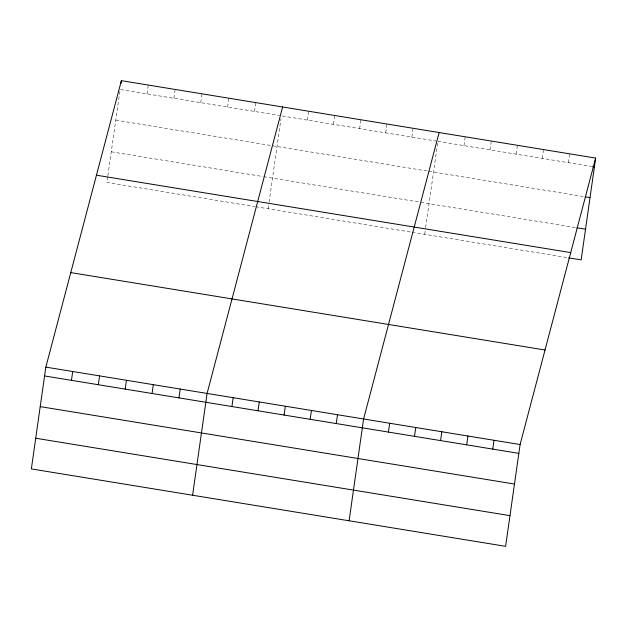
<?xml version="1.0" encoding="UTF-8"?>
<svg xmlns="http://www.w3.org/2000/svg" width="627" height="627" viewBox="0 0 627 627"><rect width="100%" height="100%" fill="white"/><g stroke="black" fill="none" stroke-linecap="round" stroke-linejoin="round"><path stroke-width="0.47" stroke-dasharray="3.13 2.35" d="M107.719 176.712L106.903 182.465L254.711 206.589M107.86 175.756L120.133 89.496L279.462 115.509M147.008 93.885L148.262 85.06M173.883 98.274L175.137 89.442M200.758 102.656L202.012 93.831M227.632 107.045L228.886 98.22M254.507 111.434L255.761 102.601M268.152 208.783L268.967 203.03M269.108 202.074L280.974 118.691M307.465 120.078L308.727 111.245M333.548 124.334L334.81 115.509M359.639 128.59L360.893 119.765M385.723 132.853L386.977 124.021M411.806 137.109L413.06 128.276M424.659 234.333L425.474 228.581M425.615 227.617L437.615 143.285M463.972 145.621L465.226 136.796M490.055 149.884L491.309 141.051M516.139 154.14L517.4 145.315M542.222 158.396L543.484 149.571M568.313 162.652L569.567 153.827M282.346 115.979L435.953 141.051M437.889 141.365L591.496 166.437M115.768 120.172L427.724 171.1M428.688 171.257L584.231 196.643M111.269 151.781L262.917 176.54M263.881 176.696L575.868 227.625M255.675 206.745L411.132 232.123M412.096 232.28L568.603 257.83"/><path stroke-width="0.94" d="M45.834 367.124L31.35 468.918L505.613 546.329L520.096 444.535L595.65 158.082L121.387 80.671L45.834 367.124L520.096 444.535M71.454 380.338L72.708 371.505M121.011 83.32L121.387 80.671M98.329 384.727L99.583 375.894M125.204 389.108L126.458 380.283M152.079 393.497L153.333 384.672M178.954 397.886L180.208 389.053M192.599 495.236L207.082 393.442L282.636 106.99M231.912 406.531L233.173 397.698M257.995 410.787L259.257 401.962M284.078 415.043L285.34 406.218M310.169 419.298L311.423 410.473M336.252 423.562L337.506 414.729M349.106 520.786L363.589 418.993L439.143 132.54M388.419 432.074L389.673 423.249M414.502 436.337L415.756 427.504M440.585 440.593L441.847 431.76M466.668 444.849L467.93 436.024M492.759 449.104L494.013 440.279M595.65 158.082L581.166 259.876L568.603 257.83M592.46 166.594L594.396 166.915M585.195 196.8L590.031 197.591M576.832 227.781L585.532 229.2M96.456 175.199L570.719 252.61M70.773 272.596L545.028 350.007M44.58 375.949L518.842 453.368M40.214 406.625L514.477 484.044M35.715 438.234L509.978 515.653"/></g></svg>
